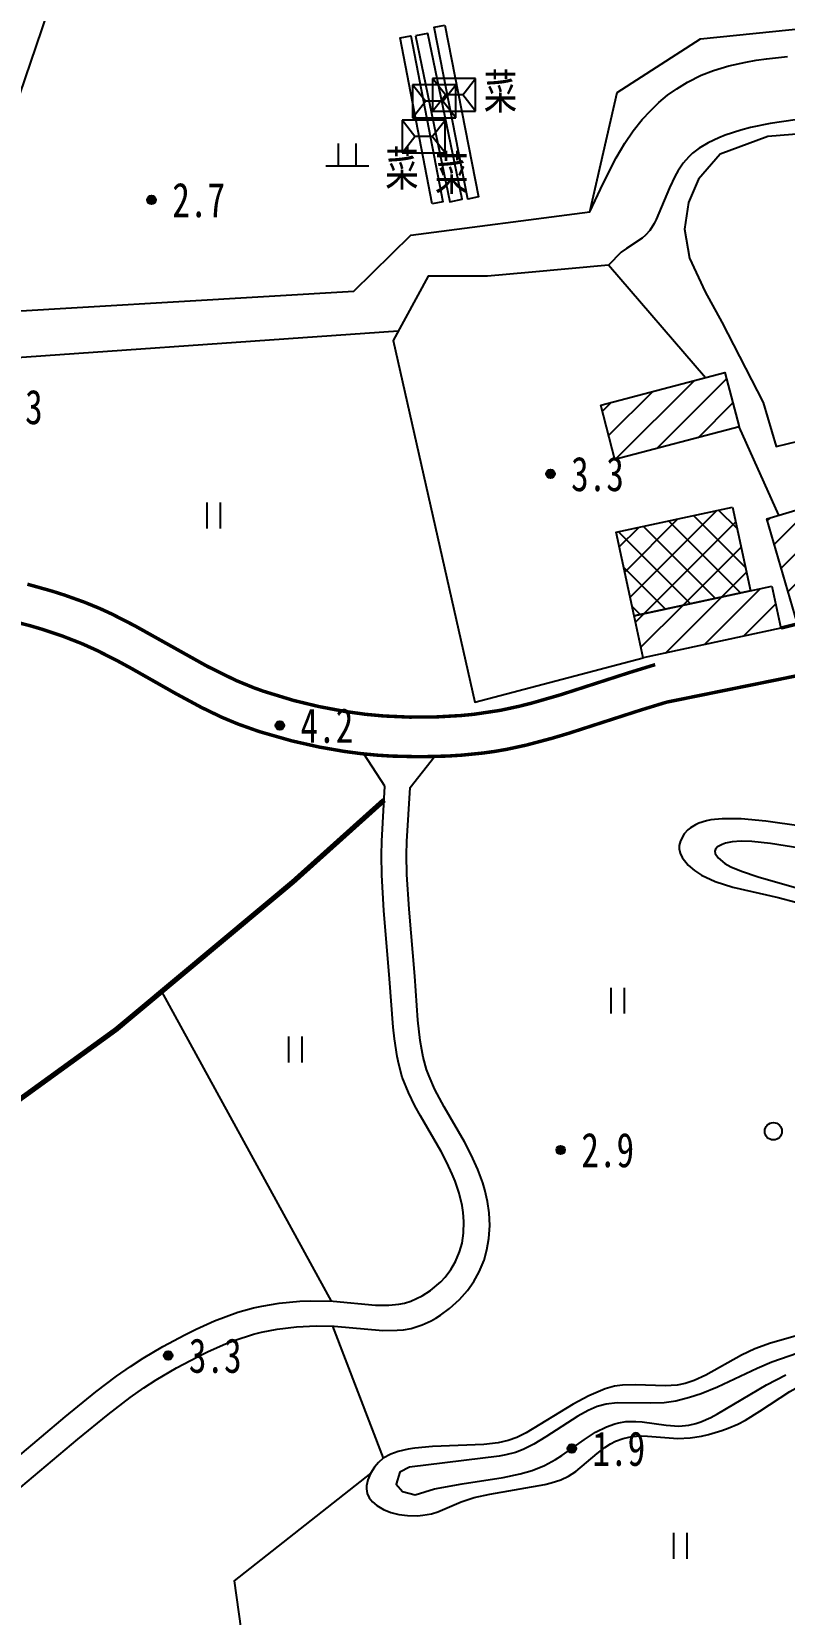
# Model space of a CAD drawing. Header units: metres. Extents: x 494039 to 619385, y 3351420 to 3402703.
# Drawn here: x 584729.6 to 584816.8, y 3394730.4 to 3394914 of the extents above; entities that cross this region are included whole.
import ezdxf
from ezdxf.enums import TextEntityAlignment as Align

# ---------------------------------------------------------------- set-up
doc = ezdxf.new("R2010")
doc.units = ezdxf.units.M
for name, pattern in [('2450', [0]), ('4430', [0]), ('4440', [0]), ('8522', [0]), ('9610', [0])]:
    doc.linetypes.add(name, pattern=pattern)
for name, color, linetype in [('210100', 130, 'Continuous'), ('310300', 8, 'Continuous'), ('310500', 8, 'Continuous'), ('330400', 8, 'Continuous'), ('380202', 8, '2450'), ('420500', 8, 'Continuous'), ('430600', 8, '4440'), ('440300', 8, '4430'), ('510301', 8, 'Continuous'), ('720100', 8, 'Continuous'), ('760202', 8, '8522'), ('810100', 8, '9610'), ('810302', 8, 'Continuous'), ('810600', 8, 'Continuous')]:
    doc.layers.add(name, color=color, linetype=linetype)
pattern_1 = [(45, (0, 0), (-1.767766953, 1.767766953), [])]

# ---------------------------------------------------------------- blocks, each defined once
blk = doc.blocks.new('gc170')
at = {"linetype": 'Continuous'}
blk.add_circle((0, 0), 0.5, dxfattribs=at)
blk = doc.blocks.new('p_point')
for radius in [0.25, 0.2, 0.15, 0.1, 0.05]:
    blk.add_circle((0, 0), radius)
blk.add_point((0, 0))
blk = doc.blocks.new('vm')
at = {"linetype": 'Continuous'}
for p, q in [((-0.5, 0), (-0.5, 1.3)), ((0.5, 1.3), (0.5, 0)), ((1.25, 0), (-1.25, 0))]:
    blk.add_line(p, q, dxfattribs=at)
blk = doc.blocks.new('ve')
at = {"color": 0, "linetype": 'Continuous'}
for p, q in [((-0.4, 1.5), (-0.4, 0)), ((0.4, 0), (0.4, 1.5))]:
    blk.add_line(p, q, dxfattribs=at)
blk = doc.blocks.new('mf')
for p, q in [((1.25, 0.95), (-1.25, 0.95)), ((-1.25, 0.95), (-1.25, -0.95)), ((1.25, -0.95), (1.25, 0.95)), ((0.5, 0), (-0.5, 0)), ((-1.25, -0.95), (1.25, -0.95))]:
    blk.add_line(p, q)
at = {"flags": 128}
for points in [[(-1.25, -0.95), (-0.5, 0), (-1.25, 0.95)], [(1.25, -0.95), (0.5, 0), (1.25, 0.95)]]:
    blk.add_lwpolyline(points, dxfattribs=at)
blk = doc.blocks.new('1-3&1-4')
at = {"layer": '310300', "linetype": 'Continuous'}
h = blk.add_hatch(dxfattribs=at)
h.set_pattern_fill('ANSI31', color=8, scale=20, style=0)
h.set_pattern_definition(pattern_1)
h.paths.add_polyline_path([(584795.5381, 3394870.633), (584809.9429, 3394874.4015), (584811.5907, 3394868.1027), (584797.186, 3394864.3342)])
h = blk.add_hatch(dxfattribs=at)
h.set_pattern_fill('ANSI31', color=8, scale=20, style=0)
h.set_pattern_definition(pattern_1)
h.paths.add_polyline_path([(584822.9153, 3394850.4351), (584831.2438, 3394852.8795), (584832.7879, 3394847.6183), (584818.8759, 3394843.5352), (584814.7876, 3394857.4648), (584820.3711, 3394859.1035)])
h = blk.add_hatch(dxfattribs=at)
h.set_pattern_fill('ANSI31', color=8, scale=20, style=0)
h.set_pattern_definition(pattern_1)
h.paths.add_polyline_path([(584815.3863, 3394849.6376), (584816.4384, 3394844.7783), (584800.4797, 3394841.3233), (584799.4277, 3394846.1826)])
at = {"layer": '310500', "linetype": 'Continuous'}
h = blk.add_hatch(dxfattribs=at)
h.set_pattern_fill('ANSI37', color=8, scale=20, style=0)
h.set_pattern_definition([(45, (0, 0), (-1.767766953, 1.767766953), []), (135, (0, 0), (-1.767766953, -1.767766953), [])])
h.paths.add_polyline_path([(584810.8131, 3394858.8085), (584812.9145, 3394849.1025), (584799.4277, 3394846.1826), (584797.3263, 3394855.8887)])
at = {"layer": '210100', "color": 141, "linetype": 'Continuous', "elevation": 3.0228, "flags": 128}
for points in [[(584794.2904, 3394893.0389), (584795.5036, 3394895.6917), (584796.7803, 3394898.2925), (584797.3238, 3394899.3059), (584798.3398, 3394901.0261), (584799.2944, 3394902.4318), (584800.3473, 3394903.7568), (584801.3158, 3394904.7862), (584802.291, 3394905.7198), (584803.2891, 3394906.5674), (584804.3552, 3394907.3392), (584805.5933, 3394908.0966), (584807.1942, 3394908.8887), (584808.6326, 3394909.4441), (584810.3842, 3394909.9699), (584812.3762, 3394910.4217), (584813.5712, 3394910.6336), (584814.7721, 3394910.8089), (584817.1885, 3394911.0674)], [(584818.1081, 3394903.706), (584815.2115, 3394903.2826), (584812.9151, 3394902.8185), (584811.7771, 3394902.5257), (584809.9939, 3394901.948), (584809.2498, 3394901.6515), (584807.9873, 3394901.0472), (584806.9744, 3394900.4326), (584806.2031, 3394899.8419), (584805.7619, 3394899.4293), (584805.1189, 3394898.6843), (584804.492, 3394897.7596), (584804.1789, 3394897.2143), (584803.5037, 3394895.8373), (584801.9666, 3394892.1518), (584801.7303, 3394891.6904), (584801.2329, 3394890.9043), (584800.7431, 3394890.3384), (584800.3373, 3394889.9858), (584798.5466, 3394888.8185), (584797.9199, 3394888.3578), (584796.447, 3394886.8808)], [(584772.0471, 3394879.208), (584717.8556, 3394875.4276), (584715.6682, 3394876.4306), (584714.4515, 3394877.5905), (584715.818, 3394880.8184)]]:
    blk.add_lwpolyline(points, dxfattribs=at)
at = {"layer": '210100', "color": 141, "linetype": 'Continuous', "flags": 128}
for points in [[(584818.6213, 3394819.2384), (584815.2263, 3394819.7799), (584813.066, 3394820.0129), (584811.8385, 3394820.0619), (584810.7895, 3394819.999), (584810.0202, 3394819.8217), (584809.618, 3394819.669), (584809.1039, 3394819.387), (584808.8532, 3394819.1429), (584808.764, 3394818.9029), (584808.8234, 3394818.6205), (584809.181, 3394818.1104), (584809.9269, 3394817.4881), (584810.6313, 3394817.0971), (584811.864, 3394816.5661), (584813.8051, 3394815.9173), (584819.5917, 3394814.2753)], [(584820.4179, 3394761.3911), (584815.3685, 3394759.6445), (584813.6725, 3394758.903), (584809.102, 3394756.7149), (584807.2058, 3394755.9752), (584805.8568, 3394755.536), (584804.2628, 3394755.1285), (584802.8992, 3394754.9187), (584801.2797, 3394754.8616), (584797.447, 3394754.9053), (584796.1678, 3394754.7662), (584795.1178, 3394754.4807), (584794.0903, 3394754.0375), (584792.8918, 3394753.3774), (584789.1776, 3394750.9595), (584787.7891, 3394750.1133), (584786.5634, 3394749.4904), (584785.6552, 3394749.1451), (584784.5425, 3394748.8728), (584783.7827, 3394748.7464), (584773.3549, 3394747.4427), (584772.2331, 3394746.8869), (584771.8281, 3394745.479), (584772.545, 3394744.6271), (584774.0241, 3394744.2388), (584776.2614, 3394744.927), (584779.4807, 3394745.5215), (584784.2285, 3394746.2633), (584786.2042, 3394746.6778), (584787.6087, 3394747.0785), (584789.0265, 3394747.6462), (584790.2937, 3394748.3297), (584791.0497, 3394748.8161), (584793.6619, 3394750.6807), (584794.9514, 3394751.5156), (584796.196, 3394752.1423), (584797.1608, 3394752.4853), (584797.6552, 3394752.6125), (584798.4674, 3394752.7414), (584799.6296, 3394752.7592), (584800.3618, 3394752.703), (584803.1456, 3394752.3332), (584804.5845, 3394752.226), (584805.7696, 3394752.3118), (584806.5732, 3394752.5069), (584807.1646, 3394752.7113), (584808.3272, 3394753.2259), (584809.0917, 3394753.6237), (584814.7583, 3394757.0132), (584817.0136, 3394758.1722)]]:
    blk.add_lwpolyline(points, dxfattribs=at)
at = {"layer": '310300', "color": 8, "linetype": 'Continuous', "elevation": 6.4692, "flags": 128}
for points in [[(584795.5381, 3394870.633), (584809.9429, 3394874.4015), (584811.5907, 3394868.1027), (584797.186, 3394864.3342)], [(584822.9153, 3394850.4351), (584831.2438, 3394852.8795), (584832.7879, 3394847.6183), (584818.8759, 3394843.5352), (584814.7876, 3394857.4648), (584820.3711, 3394859.1035)], [(584815.3863, 3394849.6376), (584816.4384, 3394844.7783), (584800.4797, 3394841.3233), (584799.4277, 3394846.1826)]]:
    blk.add_lwpolyline(points, close=True, dxfattribs=at)
at = {"layer": '310500', "color": 8, "linetype": 'Continuous', "elevation": 10.1812, "flags": 128}
blk.add_lwpolyline([(584810.8131, 3394858.8085), (584812.9145, 3394849.1025), (584799.4277, 3394846.1826), (584797.3263, 3394855.8887)], close=True, dxfattribs=at)
at = {"layer": '330400', "color": 8, "linetype": 'Continuous', "elevation": 2.7342, "flags": 128}
for points in [[(584775.9802, 3394893.9955), (584772.3052, 3394913.2391), (584773.5423, 3394913.4754), (584777.2173, 3394894.2317)], [(584774.0765, 3394913.4562), (584778.0554, 3394894.213), (584779.4678, 3394894.5051), (584775.4889, 3394913.7482)]]:
    blk.add_lwpolyline(points, close=True, dxfattribs=at)
at = {"layer": '330400', "color": 8, "linetype": 'Continuous', "flags": 128}
blk.add_lwpolyline([(584777.4759, 3394914.7007), (584781.3744, 3394894.7811), (584780.1267, 3394894.5369), (584776.2282, 3394914.4565)], close=True, dxfattribs=at)
at = {"layer": '380202', "color": 8, "linetype": '2450', "flags": 128}
for points in [[(584730.1715, 3395007.7833), (584724.1158, 3395007.6319), (584725.0136, 3394985.6601), (584728.4566, 3394975.8245), (584734.5368, 3394944.6908), (584735.2502, 3394927.6076), (584723.5293, 3394893.2472), (584715.818, 3394880.8184), (584766.9268, 3394883.8425), (584773.5175, 3394890.356), (584794.2904, 3394893.0389), (584797.4545, 3394906.8972), (584807.124, 3394913.1108), (584823.8024, 3394914.8062), (584844.4006, 3394914.1163), (584890.7376, 3394922.6646), (584926.7135, 3394925.1118), (584929.2796, 3394944.6005), (584941.424, 3394946.91), (584940.8005, 3394970.3463), (584936.9152, 3394986.3694), (584937.3515, 3395010.633), (584887.975, 3395010.7054), (584821.7217, 3395009.2747), (584745.3585, 3395003.8346), (584732.9767, 3395007.8147)], [(584836.8054, 3394897.3826), (584835.7159, 3394903.4721), (584825.4404, 3394902.6355), (584814.9116, 3394901.7857), (584809.4098, 3394899.7436), (584806.8802, 3394896.8551), (584805.7383, 3394894.15), (584805.2733, 3394891.0441), (584805.8482, 3394887.6877), (584807.6538, 3394883.7853), (584809.5918, 3394880.2613), (584814.3999, 3394870.9247), (584815.8762, 3394865.8462), (584819.7134, 3394866.7722), (584820.2887, 3394865.4262), (584841.7048, 3394870.9055)], [(584807.675, 3394873.8082), (584796.447, 3394886.8808), (584787.1603, 3394886.0102), (584782.4168, 3394885.582), (584775.5286, 3394885.5887), (584771.4553, 3394878.1234), (584780.9542, 3394836.1867), (584800.4797, 3394841.3233)]]:
    blk.add_lwpolyline(points, dxfattribs=at)
at = {"layer": '380202', "color": 8, "linetype": '2450', "elevation": 5.2594, "flags": 128}
blk.add_lwpolyline([(584816.2042, 3394857.8805), (584811.5907, 3394868.1027)], dxfattribs=at)
at = {"layer": '420500', "color": 8, "linetype": 'Continuous', "const_width": 0.4, "flags": 128}
for points in [[(584729.0562, 3394849.8659), (584731.916, 3394849.0636), (584733.3306, 3394848.6143), (584735.7232, 3394847.7588), (584737.4831, 3394847.035), (584738.8296, 3394846.4158), (584741.4714, 3394845.0641), (584749.9076, 3394840.3464), (584753.2302, 3394838.7107), (584755.31, 3394837.8565), (584756.4465, 3394837.446), (584759.9217, 3394836.3842), (584762.8737, 3394835.6712), (584765.8615, 3394835.1085), (584768.271, 3394834.7758), (584770.3679, 3394834.5826), (584773.3679, 3394834.4489), (584776.3686, 3394834.4661), (584779.3584, 3394834.634), (584780.8452, 3394834.7796), (584783.8756, 3394835.2307), (584786.1125, 3394835.712), (584787.5925, 3394836.0876), (584790.8999, 3394837.0441), (584798.9319, 3394839.6381), (584801.8616, 3394840.538)], [(584725.4467, 3394846.0518), (584729.3948, 3394845.0446), (584730.7206, 3394844.6515), (584733.1541, 3394843.8394), (584735.3564, 3394842.9803), (584737.0777, 3394842.2057), (584739.4133, 3394841.0253), (584741.0582, 3394840.1305), (584746.2774, 3394837.1711), (584749.2412, 3394835.572), (584751.5937, 3394834.4358), (584753.4811, 3394833.6472), (584755.9352, 3394832.777), (584759.7021, 3394831.6982), (584762.8962, 3394830.9798), (584765.801, 3394830.4724), (584767.7497, 3394830.2149), (584769.6922, 3394830.0309), (584771.3128, 3394829.9294), (584774.5585, 3394829.8521), (584777.7999, 3394829.9336), (584779.415, 3394830.0358), (584781.9855, 3394830.2946), (584783.2622, 3394830.4738), (584784.6015, 3394830.7041), (584786.9063, 3394831.2024), (584789.9498, 3394832.0125), (584791.8402, 3394832.5765), (584800.1197, 3394835.2467), (584803.1394, 3394836.1737)]]:
    blk.add_lwpolyline(points, dxfattribs=at)
at = {"layer": '420500', "color": 8, "linetype": 'Continuous', "const_width": 0.4, "elevation": 3.8566, "flags": 128}
for points in [[(584803.1394, 3394836.1737), (584821.5823, 3394839.9139), (584833.3969, 3394842.5736), (584836.7769, 3394844.0835), (584851.6426, 3394855.6187), (584861.2951, 3394858.8281), (584868.2473, 3394858.9542), (584873.544, 3394858.0122), (584876.8797, 3394856.4756), (584880.8504, 3394852.4053)], [(584816.4384, 3394844.7783), (584818.3691, 3394845.2619)]]:
    blk.add_lwpolyline(points, dxfattribs=at)
at = {"layer": '430600', "color": 8, "linetype": '4440', "elevation": 4.1693, "flags": 128}
for points in [[(584770.5221, 3394826.4326), (584768.0753, 3394830.179)], [(584773.4379, 3394826.2804), (584776.292, 3394829.9255)]]:
    blk.add_lwpolyline(points, dxfattribs=at)
at = {"layer": '430600', "color": 8, "linetype": '4440', "flags": 128}
for points in [[(584709.2454, 3394665.2511), (584707.2178, 3394688.5344), (584704.9151, 3394709.6297), (584704.3406, 3394714.2847), (584704.2116, 3394715.7476), (584704.1148, 3394717.9289), (584704.1239, 3394718.8914), (584704.2484, 3394720.5611), (584704.4785, 3394721.909), (584704.8108, 3394723.2572), (584705.2656, 3394724.5832), (584705.9693, 3394726.2066), (584706.7938, 3394727.7841), (584707.7214, 3394729.3021), (584708.7459, 3394730.7457), (584709.9852, 3394732.2816), (584711.6274, 3394734.1164), (584712.6481, 3394735.1843), (584716.1808, 3394738.6135), (584719.6676, 3394741.7067), (584733.4205, 3394753.2735), (584737.0124, 3394756.1936), (584739.3763, 3394757.9994), (584740.9968, 3394759.1451), (584742.4942, 3394760.1151), (584744.7534, 3394761.4457), (584747.3278, 3394762.8168), (584748.6355, 3394763.4589), (584750.7556, 3394764.4126), (584753.4626, 3394765.4272), (584755.2639, 3394765.9297), (584756.2475, 3394766.1433), (584758.2391, 3394766.4711), (584760.6602, 3394766.7085), (584761.8802, 3394766.7636), (584764.5101, 3394766.7153), (584769.4134, 3394766.2552), (584770.9593, 3394766.2406), (584772.1397, 3394766.3576), (584772.8029, 3394766.4933), (584773.5096, 3394766.7086), (584774.8215, 3394767.309), (584775.808, 3394767.939), (584776.9986, 3394768.9534), (584777.4948, 3394769.4914), (584778.161, 3394770.3724), (584778.7163, 3394771.3209), (584779.1799, 3394772.4181), (584779.4579, 3394773.4359), (584779.6315, 3394774.5795), (584779.6791, 3394775.9322), (584779.6052, 3394776.9905), (584779.479, 3394777.8143), (584779.1299, 3394779.2431), (584778.6528, 3394780.6385), (584778.3274, 3394781.4381), (584777.7039, 3394782.7842), (584777.0366, 3394784.057), (584774.6301, 3394788.22), (584774.0012, 3394789.3579), (584773.2352, 3394790.8976), (584772.5293, 3394792.6938), (584772.1171, 3394794.2151), (584771.9357, 3394795.1027), (584771.6305, 3394797.1342), (584771.4834, 3394798.5071), (584771.0635, 3394804.1131), (584770.3969, 3394812.0282), (584770.1459, 3394816.1151), (584770.1054, 3394818.4528), (584770.1439, 3394820.0471), (584770.5221, 3394826.4326)], [(584712.3182, 3394663.0646), (584710.1237, 3394688.8195), (584707.8287, 3394709.8448), (584707.2682, 3394714.2021), (584707.0781, 3394716.7066), (584707.0682, 3394718.5107), (584707.1221, 3394719.4048), (584707.3004, 3394720.7328), (584707.5505, 3394721.9053), (584707.9462, 3394723.2087), (584708.5194, 3394724.6269), (584709.2048, 3394726.0078), (584709.983, 3394727.3422), (584710.6231, 3394728.3086), (584711.7503, 3394729.805), (584713.8993, 3394732.2631), (584717.0264, 3394735.4001), (584718.6196, 3394736.8822), (584721.6508, 3394739.5565), (584734.9158, 3394750.7195), (584738.4223, 3394753.5795), (584740.9874, 3394755.545), (584742.5719, 3394756.6658), (584743.9923, 3394757.5885), (584746.359, 3394758.9824), (584748.7886, 3394760.268), (584750.0231, 3394760.8673), (584752.0257, 3394761.7508), (584753.0411, 3394762.1491), (584755.2872, 3394762.8767), (584756.1955, 3394763.1007), (584758.038, 3394763.4488), (584760.2822, 3394763.7168), (584762.5509, 3394763.8332), (584764.6435, 3394763.7934), (584770.2941, 3394763.3173), (584771.9537, 3394763.33), (584772.6803, 3394763.3982), (584773.5763, 3394763.556), (584774.8246, 3394763.9461), (584775.8639, 3394764.4215), (584776.4249, 3394764.7331), (584776.9723, 3394765.0747), (584778.0193, 3394765.8391), (584779.1705, 3394766.8836), (584780.0892, 3394767.9356), (584780.8275, 3394768.9828), (584781.454, 3394770.0934), (584782.0302, 3394771.477), (584782.3552, 3394772.6559), (584782.5766, 3394773.9896), (584782.6697, 3394775.4659), (584782.6119, 3394776.9409), (584782.4247, 3394778.2567), (584782.1026, 3394779.6155), (584781.8587, 3394780.4184), (584781.2776, 3394781.9976), (584780.5301, 3394783.6674), (584779.7436, 3394785.1766), (584777.3967, 3394789.2298), (584776.3079, 3394791.2724), (584775.6375, 3394792.7969), (584775.3587, 3394793.5837), (584774.9694, 3394795.0234), (584774.7972, 3394795.8631), (584774.6219, 3394796.9261), (584774.3471, 3394799.3011), (584773.9708, 3394804.3989), (584773.3163, 3394812.1685), (584773.0697, 3394816.1799), (584773.0302, 3394818.4743), (584773.068, 3394820.0338), (584773.4379, 3394826.2804)]]:
    blk.add_lwpolyline(points, dxfattribs=at)
at = {"layer": '440300', "color": 8, "linetype": '4430', "const_width": 0.6, "flags": 128}
blk.add_lwpolyline([(584693.3413, 3394780.6735), (584703.3885, 3394786.0934), (584716.1655, 3394787.9527), (584722.2127, 3394787.2955), (584725.0149, 3394787.8296), (584739.3429, 3394798.2129), (584759.8434, 3394815.3272), (584770.4312, 3394824.8322)], dxfattribs=at)
at = {"layer": '760202', "color": 8, "linetype": '8522', "flags": 128}
blk.add_lwpolyline([(584770.3223, 3394748.4805), (584769.7625, 3394747.9923), (584769.2999, 3394747.441), (584768.8613, 3394746.7251), (584768.5476, 3394745.968), (584768.3967, 3394745.2856), (584768.3786, 3394744.9497), (584768.4592, 3394744.3995), (584768.7008, 3394743.8944), (584769.0731, 3394743.4427), (584769.5824, 3394743.0119), (584770.3521, 3394742.5457), (584771.1865, 3394742.1995), (584772.1238, 3394741.9578), (584773.128, 3394741.8306), (584774.3119, 3394741.8213), (584774.9029, 3394741.871), (584775.9194, 3394742.053), (584776.6624, 3394742.2808), (584779.3545, 3394743.4333), (584780.86, 3394743.9178), (584782.6877, 3394744.3363), (584789.0455, 3394745.4499), (584789.7907, 3394745.632), (584790.9221, 3394745.9979), (584791.8092, 3394746.4128), (584792.6527, 3394746.9633), (584795.1164, 3394749.0383), (584796.0338, 3394749.7493), (584796.6827, 3394750.1639), (584797.2593, 3394750.4573), (584798.1437, 3394750.7872), (584799.1331, 3394751.0042), (584800.222, 3394751.0746), (584800.953, 3394751.0552), (584804.5051, 3394750.7837), (584805.9151, 3394750.8451), (584807.2381, 3394751.0589), (584808.0251, 3394751.2409), (584809.5767, 3394751.7022), (584810.3366, 3394751.9788), (584811.4463, 3394752.4569), (584812.3393, 3394752.9235), (584813.9768, 3394753.9309), (584817.4852, 3394756.2368), (584818.8587, 3394756.9935), (584819.6421, 3394757.3433), (584820.936, 3394757.797), (584822.1865, 3394758.1019), (584823.1976, 3394758.2425), (584825.2598, 3394758.3322), (584826.3082, 3394758.464), (584827.241, 3394758.7702), (584828.1122, 3394759.3138), (584828.4675, 3394759.6434), (584828.7915, 3394760.046), (584828.9954, 3394760.3725), (584829.3239, 3394761.0758), (584829.6787, 3394762.2197), (584830.2321, 3394764.7783), (584830.6027, 3394766.0964), (584831.0105, 3394767.0893), (584831.3089, 3394767.6873), (584831.9824, 3394768.8395), (584832.4269, 3394769.5044), (584833.3112, 3394770.6682), (584834.2217, 3394771.6732), (584835.331, 3394772.6845), (584838.4833, 3394775.1833), (584839.8861, 3394776.3893), (584840.9596, 3394777.5147), (584841.7609, 3394778.551), (584842.159, 3394779.1442), (584842.7488, 3394780.1681), (584843.3294, 3394781.5585), (584843.4817, 3394782.1426), (584843.6155, 3394783.1567), (584843.6168, 3394784.4911), (584843.4426, 3394786.1425), (584843.2879, 3394787.043), (584842.8711, 3394788.8202), (584842.374, 3394790.3512), (584841.2353, 3394793.4736), (584840.9503, 3394794.5482), (584840.7966, 3394795.4444), (584840.5659, 3394797.2072), (584840.3309, 3394798.3029), (584840.0169, 3394799.0974), (584839.6228, 3394799.7275), (584839.01, 3394800.4537), (584838.5963, 3394800.8662), (584835.9843, 3394803.0742), (584834.9457, 3394804.0099), (584834.0515, 3394805.0285), (584833.5661, 3394805.8429), (584833.2569, 3394806.7891), (584833.1043, 3394808.0162), (584833.1163, 3394809.4229), (584833.3338, 3394812.8555), (584833.2775, 3394814.075), (584833.1072, 3394814.9674), (584832.9424, 3394815.465), (584832.5558, 3394816.2911), (584831.7792, 3394817.4401), (584831.0743, 3394818.1921), (584829.997, 3394819.0043), (584829.1527, 3394819.4571), (584827.6518, 3394820.0352), (584826.0907, 3394820.4705), (584823.2861, 3394821.0595), (584818.8064, 3394821.8044), (584814.7043, 3394822.3724), (584811.8116, 3394822.6397), (584809.6324, 3394822.6567), (584808.3255, 3394822.5205), (584807.8136, 3394822.4202), (584806.9115, 3394822.1452), (584806.524, 3394821.9721), (584805.9448, 3394821.6163), (584805.6416, 3394821.3612), (584805.2362, 3394820.9039), (584804.7901, 3394820.1057), (584804.6438, 3394819.5399), (584804.634, 3394819.16), (584804.7422, 3394818.6676), (584804.9917, 3394818.1501), (584805.6796, 3394817.2953), (584806.4034, 3394816.6725), (584807.2394, 3394816.1277), (584808.8227, 3394815.3884), (584810.8617, 3394814.7441), (584816.1226, 3394813.5343), (584818.1618, 3394812.995), (584819.4876, 3394812.5376), (584820.1335, 3394812.2598), (584820.8796, 3394811.8714), (584821.7832, 3394811.2814), (584822.7854, 3394810.4017), (584823.1164, 3394810.0179), (584823.6158, 3394809.2875), (584824.4119, 3394807.6779), (584825.8304, 3394804.1174), (584826.3924, 3394803.0008), (584826.8743, 3394802.2652), (584827.6963, 3394801.3618), (584829.8541, 3394799.5611), (584830.8204, 3394798.676), (584831.5731, 3394797.8205), (584832.2468, 3394796.7766), (584832.7965, 3394795.6553), (584833.3923, 3394794.143), (584834.1919, 3394791.704), (584835.345, 3394787.8186), (584835.5741, 3394786.9187), (584835.8023, 3394785.6841), (584835.8662, 3394784.5687), (584835.7878, 3394783.7945), (584835.5624, 3394782.9813), (584835.2118, 3394782.2007), (584834.8424, 3394781.5947), (584834.2094, 3394780.8007), (584832.8564, 3394779.5136), (584829.6577, 3394776.9246), (584828.7918, 3394776.113), (584828.2209, 3394775.4813), (584827.3903, 3394774.3959), (584826.9106, 3394773.6846), (584825.5222, 3394771.2936), (584824.762, 3394769.723), (584824.2955, 3394768.5816), (584823.6222, 3394766.6728), (584823.3923, 3394766.1143), (584823.0007, 3394765.3664), (584822.4939, 3394764.7078), (584821.9404, 3394764.2362), (584821.192, 3394763.7771), (584820.5397, 3394763.4612), (584819.1668, 3394762.9421), (584815.2467, 3394761.8259), (584813.3998, 3394761.1896), (584811.8704, 3394760.4591), (584807.7363, 3394758.1419), (584806.3887, 3394757.5168), (584805.3486, 3394757.1655), (584804.4, 3394756.9833), (584803.0283, 3394756.9045), (584799.5965, 3394757.0169), (584798.0588, 3394756.9751), (584797.1283, 3394756.8406), (584796.0641, 3394756.5428), (584794.1778, 3394755.737), (584792.3389, 3394754.7469), (584786.8801, 3394751.4187), (584785.8103, 3394750.8864), (584784.8022, 3394750.532), (584783.632, 3394750.2797), (584781.9737, 3394750.0878), (584776.0219, 3394749.8379), (584773.9828, 3394749.6598), (584773.2187, 3394749.5457), (584772.0401, 3394749.2782), (584771.2084, 3394748.9806)], close=True, dxfattribs=at)
at = {"layer": '810100', "color": 8, "linetype": '9610', "flags": 128}
for points, elevation in [([(584764.3346, 3394766.7266), (584744.6472, 3394802.6411)], 3.7077), ([(584768.8847, 3394746.7704), (584753.0299, 3394734.2521), (584756.1626, 3394711.9036), (584766.0108, 3394713.2136)], 3.5588)]:
    blk.add_lwpolyline(points, dxfattribs=dict(at, elevation=elevation))
blk.add_lwpolyline([(584764.4546, 3394763.8035), (584770.3223, 3394748.4805)], dxfattribs=at)
at = {"layer": '330400', "color": 8, "linetype": 'Continuous', "xscale": 2, "yscale": 2}
for p in [(584776.233, 3394905.8757), (584778.5362, 3394906.6352), (584775.005, 3394901.7874)]:
    blk.add_blockref('mf', p, dxfattribs=at)
at = {"layer": '510301', "color": 8, "linetype": 'Continuous', "xscale": 2, "yscale": 2}
blk.add_blockref('gc170', (584815.5641, 3394786.4139, 4.039), dxfattribs=at)
at = {"layer": '720100', "color": 8, "linetype": 'Continuous', "xscale": 2, "yscale": 2, "zscale": 2}
for p in [(584743.4574, 3394894.4323, 2.7014), (584789.7074, 3394862.6608, 3.3218), (584758.3272, 3394833.4714, 4.1944), (584790.8962, 3394784.242, 2.9354), (584745.3808, 3394760.399, 3.3039), (584792.1824, 3394749.6074, 1.8666)]:
    blk.add_blockref('p_point', p, dxfattribs=at)
at = {"layer": '810302', "color": 8, "linetype": 'Continuous', "xscale": 2, "yscale": 2}
blk.add_blockref('vm', (584766.1503, 3394898.363, 3.0878), dxfattribs=at)
at = {"layer": '810600', "color": 8, "linetype": 'Continuous', "xscale": 2, "yscale": 2}
for p in [(584750.6669, 3394856.3433, 3.5681), (584797.5105, 3394800.0546, 3.5681), (584760.1392, 3394794.3885, 3.5681), (584804.7816, 3394736.8344, 3.5681)]:
    blk.add_blockref('ve', p, dxfattribs=at)
at = {"color": 8, "width": 0.75}
for p in [(584783.9167, 3394907.0051, 2.9198), (584772.4908, 3394898.0735, 2.7342), (584778.2558, 3394897.5542, 2.7342)]:
    blk.add_text('菜', height=4, dxfattribs=at).set_placement(p, align=Align.MIDDLE_CENTER)
at = {"layer": '720100', "color": 8, "width": 0.75}
for s, p in [('2.7', (584745.8574, 3394894.4323, 2.7014)), ('3.3', (584724.7102, 3394870.4242, 3.3218)), ('3.3', (584792.1074, 3394862.6608, 3.3218)), ('4.2', (584760.7272, 3394833.4714, 4.1944)), ('2.9', (584793.2962, 3394784.242, 2.9354)), ('3.3', (584747.7808, 3394760.399, 3.3039)), ('1.9', (584794.5824, 3394749.6074, 1.8666))]:
    blk.add_text(s, height=4, dxfattribs=at).set_placement(p, align=Align.MIDDLE_LEFT)

msp = doc.modelspace()

# ---------------------------------------------------------------- block references
msp.add_blockref('1-3&1-4', (0, 0))

doc.saveas('drawing.dxf')
